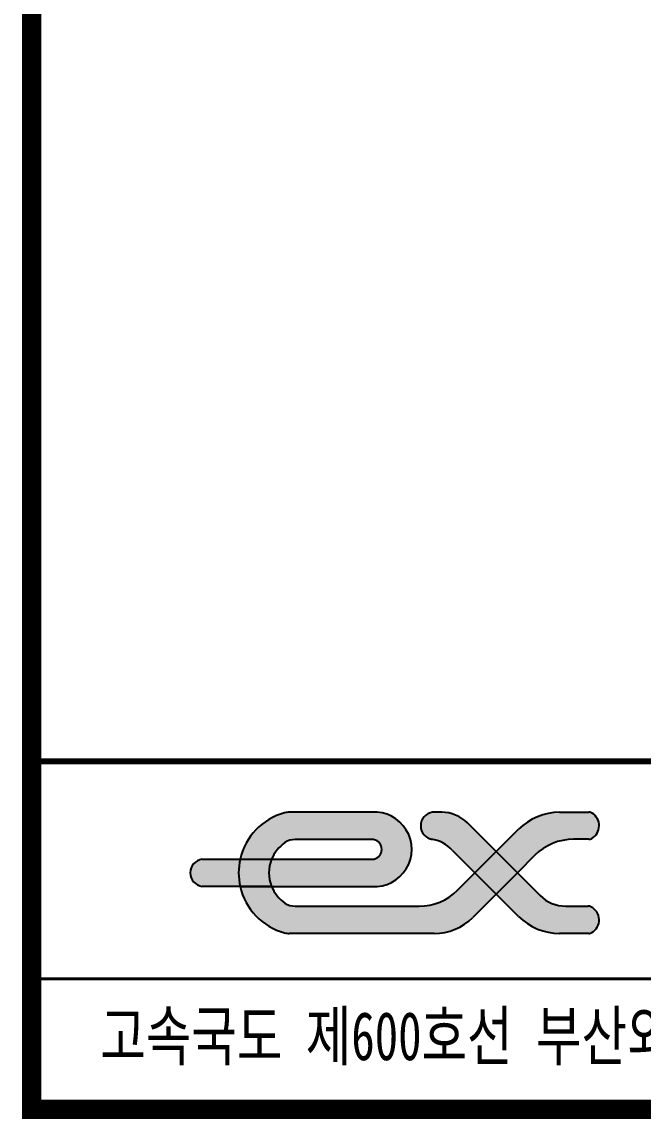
# Model space of a CAD drawing. Header units: feet. Extents: x 523194 to 691394, y 254663 to 373463.
# Drawn here: x 527994 to 540841, y 258463 to 281155 of the extents above; entities that cross this region are included whole.
import ezdxf
from ezdxf.enums import TextEntityAlignment as Align

# ---------------------------------------------------------------- set-up
doc = ezdxf.new("R2010")
doc.units = ezdxf.units.FT
doc.header["$LTSCALE"] = 1650
doc.header["$MEASUREMENT"] = 0
for name, color, linetype in [('CX-BORD', 3, 'Continuous'), ('CX-BORD-LIN1', 4, 'Continuous'), ('CX-BORD-LIN2', 3, 'Continuous'), ('CX-BORD-TEX2', 7, 'Continuous'), ('CX-BORD-TEX3', 6, 'Continuous'), ('CX-MISC', 2, 'Continuous')]:
    doc.layers.add(name, color=color, linetype=linetype)
doc.styles.add('TB_TEXT', font='')
doc.styles.add('TB_WBTXT', font='')
doc.styles.add('TB_WMTXT', font='')
doc.styles.get('TB_TEXT').set_extended_font_data('DotumChe')
doc.styles.get('TB_WBTXT').set_extended_font_data('Dotum')
doc.styles.get('TB_WMTXT').set_extended_font_data('DotumChe')

# ---------------------------------------------------------------- blocks, each defined once
blk = doc.blocks.new('CXBLKA1-KHCA')
at = {"layer": 'CX-MISC'}
h = blk.add_hatch(color=256, dxfattribs=at)
edge = h.paths.add_edge_path()
edge.add_line((56.04424772290076, 27.93133146495542), (57.61546387375711, 27.93133146495542))
edge.add_ellipse((57.61546387375711, 28.55799813162243), major_axis=(-0.4431202495431682, 0.4431202495431682), ratio=0.999999999994938, start_angle=134.999999999855, end_angle=164.8045409301766)
edge.add_ellipse((57.16878247306158, 29.33780450898952), major_axis=(-1.078581601597998, 1.078581601597998), ratio=0.9999999999996755, start_angle=164.804540930055, end_angle=283.2961631315658)
edge.add_ellipse((57.64106351978262, 30.10237816322855), major_axis=(0.4431202495672969, 0.4431202495672969), ratio=0.9999999999927172, start_angle=13.29616313146911, end_angle=45.00000001085243)
edge.add_line((57.6410635196662, 30.7290448299283), (54.61103872066451, 30.7290448299283))
edge.add_ellipse((54.61103872066451, 24.71304482992959), major_axis=(-4.25395439561271, 4.25395439561271), ratio=0.9999999999994106, start_angle=-45.00000000001688, end_angle=-6.124476094626148e-11)
edge.add_line((50.35708432505635, 28.96699922554684), (48.04579659611045, 26.65571149659549))
edge.add_line((48.04579659611045, 26.65571149659549), (50.23912992943951, 24.46237816326187))
edge.add_line((50.23912992943951, 24.46237816326187), (52.05616547702084, 26.27941371084866))
edge.add_ellipse((56.04424772290076, 22.29133146495691), major_axis=(-3.988082245885835, 3.988082245885835), ratio=0.9999999999999379, start_angle=314.99999999999824, end_angle=359.9999999999151, ccw=False)
edge = h.paths.add_edge_path()
edge.add_line((48.04579659611045, 22.26904482992917), (45.85246326278138, 24.46237816326187))
edge.add_line((45.85246326278138, 24.46237816326187), (44.05771435023053, 22.66762925070556))
edge.add_ellipse((40.0696321043506, 26.6557114965964), major_axis=(3.988082245886686, 3.988082245886686), ratio=0.9999999999996723, start_angle=225.0000000000094, end_angle=269.9999999999216, ccw=False)
edge.add_line((40.0696321043506, 21.01571149659698), (27.25677601751522, 21.01571149659607))
edge.add_ellipse((27.2567760173406, 22.89571149665166), major_axis=(1.329360748670073, 1.329360748670073), ratio=0.9999999999989913, start_angle=190.884066846458, end_angle=225.0000000053508, ccw=False)
edge.add_ellipse((28.31812459054345, 24.46237816326096), major_axis=(2.667438705685718, 2.667438705685718), ratio=0.9999999999950969, start_angle=156.948589529692, end_angle=190.8840668465377, ccw=False)
edge.add_line((24.81921640410292, 23.05237816326202), (21.56912992950674, 23.05237816326202))
edge.add_ellipse((27.83579659616225, 24.46237816326187), major_axis=(4.541982557818384, 4.541982557818384), ratio=0.9999999999992272, start_angle=147.6803834918204, end_angle=209.9098148205803)
edge.add_ellipse((26.6529892013059, 20.07571149659647), major_axis=(-1.329360748640408, 1.329360748640408), ratio=0.9999999999982583, start_angle=119.9098148204439, end_angle=134.9999999999501)
edge.add_line((26.6529892013059, 18.19571149659636), (41.63629877100902, 18.19571149659727))
edge.add_ellipse((41.63629877100902, 23.83571149659578), major_axis=(-3.988082245885834, 3.988082245885834), ratio=0.9999999999999383, start_angle=134.9999999999982, end_angle=179.9999999999151)
edge.add_line((45.62438101688895, 19.84762925070403), (48.04579659611045, 22.26904482992917))
edge = h.paths.add_edge_path()
edge.add_line((21.56912992950674, 25.87237816326173), (17.65246326284978, 25.87237816326173))
edge.add_ellipse((17.81892159618292, 24.46237816326187), major_axis=(1.003944315369723, 1.003944315369723), ratio=0.9999999999999999, start_angle=51.73292132685251, end_angle=218.2670786731475)
edge.add_line((17.65246326284978, 23.05237816326202), (21.56912992950674, 23.05237816326202))
edge.add_ellipse((27.83579659616225, 24.46237816326187), major_axis=(4.541982557845053, 4.541982557845053), ratio=0.9999999999999998, start_angle=122.31961650815961, end_angle=147.6803834918404, ccw=False)
edge = h.paths.add_edge_path()
edge.add_line((27.2567760173406, 27.90904482992859), (35.27144062295702, 27.9090448299295))
edge.add_ellipse((35.27144062296429, 27.28237816326249), major_axis=(0.4431202495315551, 0.4431202495315551), ratio=0.9999999999855645, start_angle=391.8230823376699, end_angle=405.0000000010788, ccw=False)
edge.add_ellipse((35.17974248820246, 26.89071149659607), major_axis=(0.7275594571922337, 0.7275594571922337), ratio=0.9999999999985535, start_angle=238.17691766177552, end_angle=391.8230823374751, ccw=False)
edge.add_ellipse((35.27144062295702, 26.49904482992874), major_axis=(-0.4431202495328916, 0.4431202495328916), ratio=0.9999999999863544, start_angle=134.9999999996091, end_angle=148.1769176616647, ccw=False)
edge.add_line((35.27144062295702, 25.87237816326173), (24.81921640409564, 25.87237816326264))
edge.add_ellipse((28.31812459053617, 24.46237816326369), major_axis=(-2.667438705689142, 2.667438705689143), ratio=0.9999999999978098, start_angle=23.05141047025194, end_angle=66.94858952991822)
edge.add_line((24.81921640410292, 23.05237816326202), (35.19912992947502, 23.05237816326202))
edge.add_ellipse((35.46532712107728, 26.89071149659516), major_axis=(2.720630783714165, 2.720630783714165), ratio=0.9999999999982917, start_angle=221.0327590330072, end_angle=408.9672409670907)
edge.add_line((35.19912992947502, 30.72904482992739), (26.6529892013059, 30.72904482992921))
edge.add_ellipse((26.6529892013059, 28.84904482994365), major_axis=(-1.329360748605782, 1.329360748605782), ratio=0.9999999999960896, start_angle=-45.00000000011203, end_angle=-29.90981482067529)
edge.add_ellipse((27.83579659616225, 24.46237816326187), major_axis=(4.541982557820338, 4.541982557820338), ratio=0.9999999999990425, start_angle=60.09018517939781, end_angle=122.3196165081269)
edge.add_line((21.56912992950674, 25.87237816326264), (24.81921640409564, 25.87237816326264))
edge.add_ellipse((28.31812459053617, 24.46237816326369), major_axis=(2.667438705686088, 2.667438705686089), ratio=0.9999999999984732, start_angle=79.11593315331669, end_angle=113.0514104701752, ccw=False)
edge.add_ellipse((27.2567760173406, 26.029044829873), major_axis=(-1.329360748668549, 1.329360748668549), ratio=0.9999999999979727, start_angle=314.9999999999419, end_angle=349.1159331532855, ccw=False)
h = blk.add_hatch(color=256, dxfattribs=at)
edge = h.paths.add_edge_path()
edge.add_ellipse((42.41502026826493, 26.96904482992899), major_axis=(2.658721497260558, 2.658721497260558), ratio=0.9999999999992438, start_angle=0, end_angle=45.00000000002166)
edge.add_line((42.41502026826493, 30.7290448299283), (41.46579659612325, 30.7290448299283))
edge.add_ellipse((41.66047048536711, 29.31904482992844), major_axis=(1.006478495336642, 1.006478495336642), ratio=0.9999999999999616, start_angle=52.8609348115363, end_angle=212.1473483523197)
edge.add_ellipse((40.8912345921126, 24.41566484108729), major_axis=(2.506468738739473, 2.506468738739473), ratio=0.9999999999991553, start_angle=357.44190675137946, end_angle=397.66398164001754, ccw=False)
edge.add_line((43.50707509885979, 26.80776632718984), (45.85246326278138, 24.46237816326187))
edge.add_line((45.85246326278138, 24.46237816326187), (48.04579659611045, 26.65571149659549))
edge.add_line((48.04579659611045, 26.65571149659549), (45.07374176552548, 29.62776632718955))
edge = h.paths.add_edge_path()
edge.add_line((52.58451809336111, 22.11698999933573), (50.23912992943951, 24.46237816326187))
edge.add_line((50.23912992943951, 24.46237816326187), (48.04579659611045, 22.26904482992917))
edge.add_line((48.04579659611045, 22.26904482992917), (50.35708432505635, 19.95775710097691))
edge.add_ellipse((54.61103872066451, 24.21171149659507), major_axis=(-4.253954395620131, 4.253954395620131), ratio=0.999999999998362, start_angle=90.00000000006739, end_angle=134.9999999999531)
edge.add_line((54.61103872066451, 18.19571149659545), (57.6174765032265, 18.19571149659454))
edge.add_ellipse((57.6174765032265, 18.82237816326155), major_axis=(-0.4431202495438158, 0.4431202495438158), ratio=0.9999999999965508, start_angle=134.9999999999012, end_angle=164.4515525986708)
edge.add_ellipse((57.18222826200508, 19.59319687175606), major_axis=(-1.069060547357253, 1.069060547357253), ratio=0.9999999999988124, start_angle=164.4515525986424, end_angle=289.0330268920438)
edge.add_ellipse((57.56982152862474, 20.38904482995908), major_axis=(0.4431202495182847, 0.4431202495182847), ratio=0.9999999999961949, start_angle=19.03302689243897, end_angle=44.99999998879999)
edge.add_line((57.56982152874843, 21.01571149659698), (55.24323959061439, 21.01571149659698))
edge.add_ellipse((55.24323959061439, 24.77571149659629), major_axis=(2.65872149725692, 2.65872149725692), ratio=0.9999999999983883, start_angle=180.0000000000784, end_angle=225.0000000000462, ccw=False)
h = blk.add_hatch(color=256, dxfattribs=at)
h.paths.add_polyline_path([(48.04579659611045, 26.65571149659549), (45.85246326278138, 24.46237816326187), (48.04579659611045, 22.26904482992917), (50.23912992943951, 24.46237816326187)])
edge = h.paths.add_edge_path()
edge.add_line((24.81921640409564, 25.87237816326264), (21.56912992950674, 25.87237816326264))
edge.add_ellipse((27.83579659615498, 24.46237816326187), major_axis=(-4.541982557842104, 4.541982557842108), ratio=0.9999999999999272, start_angle=32.31961650813932, end_angle=57.68038349185654)
edge.add_line((21.56912992950674, 23.05237816326202), (24.81921640410292, 23.05237816326202))
edge.add_ellipse((28.31812459053617, 24.46237816326369), major_axis=(-2.667438705689143, 2.667438705689142), ratio=0.9999999999978098, start_angle=23.05141047025188, end_angle=66.94858952991831, ccw=False)
at = {"layer": 'CX-BORD-LIN1', "const_width": 2}
blk.add_lwpolyline([(796, -2.273736754432321e-12), (0, 0), (0, 553.9999999999997), (795.9999999999998, 553.9999999999997)], close=True, dxfattribs=at)
at = {"layer": 'CX-BORD-LIN1', "const_width": 0.6}
blk.add_lwpolyline([(796, 36.00000000000114), (0, 35.99999999999885)], dxfattribs=at)
at = {"layer": 'CX-BORD-LIN2', "const_width": 0.3}
blk.add_lwpolyline([(130, 13.49999999999942), (0, 13.49999999999923)], dxfattribs=at)
at = {"layer": 'CX-MISC'}
for p, q in [((35.19912992947502, 30.72904482992739), (26.6529892013059, 30.72904482992921)), ((42.41502026826493, 30.7290448299283), (41.46579659612325, 30.7290448299283)), ((54.61103872066451, 30.7290448299283), (57.6410635196662, 30.7290448299283)), ((48.04579659611045, 26.65571149659549), (45.07374176552548, 29.62776632718955)), ((48.04579659611045, 26.65571149659549), (50.35708432505635, 28.96699922554684)), ((35.27144062295702, 27.9090448299295), (27.25677601733332, 27.90904482992859)), ((57.61546387375711, 27.93133146495542), (56.04424772290076, 27.93133146495542)), ((43.50707509885979, 26.80776632718984), (45.85246326278138, 24.46237816326187)), ((45.85246326278138, 24.46237816326187), (48.04579659611045, 26.65571149659549)), ((45.85246326278138, 24.46237816326187), (48.04579659611045, 26.65571149659549)), ((50.23912992943951, 24.46237816326187), (48.04579659611045, 26.65571149659549)), ((48.04579659611045, 26.65571149659549), (50.23912992943951, 24.46237816326187)), ((52.05616547702084, 26.27941371084866), (50.23912992943951, 24.46237816326187)), ((17.65246326284978, 25.87237816326173), (21.56912992950674, 25.87237816326173)), ((21.56912992950674, 25.87237816326264), (24.81921640409564, 25.87237816326264)), ((21.56912992950674, 25.87237816326264), (24.81921640409564, 25.87237816326264)), ((24.81921640409564, 25.87237816326264), (35.27144062295702, 25.87237816326173)), ((44.05771435023053, 22.66762925070556), (45.85246326278138, 24.46237816326187)), ((45.85246326278138, 24.46237816326187), (48.04579659611045, 22.26904482992917)), ((48.04579659611045, 22.26904482992917), (45.85246326278138, 24.46237816326187)), ((48.04579659611045, 22.26904482992917), (50.23912992943951, 24.46237816326187)), ((50.23912992943951, 24.46237816326187), (48.04579659611045, 22.26904482992917)), ((50.23912992943951, 24.46237816326187), (52.58451809336111, 22.11698999933573)), ((21.56912992950674, 23.05237816326202), (17.65246326284978, 23.05237816326202)), ((21.56912992950674, 23.05237816326202), (24.81921640410292, 23.05237816326202)), ((24.81921640410292, 23.05237816326202), (21.56912992950674, 23.05237816326202)), ((24.81921640410292, 23.05237816326202), (35.19912992947502, 23.05237816326202)), ((48.04579659611045, 22.26904482992917), (45.62438101688895, 19.84762925070403)), ((50.35708432505635, 19.95775710097691), (48.04579659611045, 22.26904482992917)), ((27.25677601751522, 21.01571149659607), (40.0696321043506, 21.01571149659698)), ((55.24323959061439, 21.01571149659698), (57.56982152874843, 21.01571149659698)), ((41.63629877100902, 18.19571149659727), (26.6529892013059, 18.19571149659636)), ((57.6174765032265, 18.19571149659454), (54.61103872066451, 18.19571149659545))]:
    blk.add_line(p, q, dxfattribs=at)
for centre, major_axis, ratio, start_param, end_param in [((27.83579659616225, 24.46237816326187), (4.541982557820337, 4.541982557820337), 0.9999999999990425, 1.048771579513591, 2.134880047843623), ((26.6529892013059, 28.84904482994365), (-1.329360748605782, 1.329360748605782), 0.9999999999960896, -0.7853981633994035, -0.5220247472825812), ((35.46532712107728, 26.89071149659516), (2.720630783714165, 2.720630783714165), 0.9999999999982917, 3.857749399893213, 7.137824887672771), ((41.66047048536711, 29.31904482992844), (1.006478495336071, 1.006478495336071), 1, 0.922597358143378, 3.789791622241312), ((42.41502026826493, 26.96904482992899), (-2.658721497261416, 2.658721497261417), 0.999999999999677, -1.570796326794897, -0.7853981633976097), ((54.61103872066451, 24.71304482992868), (-4.253954395613162, 4.253954395613164), 0.9999999999994036, -0.7853981633977465, -1.175948227682966e-12), ((57.64106351978262, 30.10237816322855), (0.4431202495650076, 0.4431202495650075), 0.9999999999871537, 0.2320618248676614, 0.7853981635896405), ((57.16878247306158, 29.33780450898952), (-1.07858160159883, 1.078581601598831), 0.9999999999975748, 2.876381861477038, 4.944450805052007), ((28.31812459053617, 24.46237816326369), (-2.667438705682877, 2.667438705682877), 0.9999999999976361, -0.1899628025757196, 0.4023230099346533), ((27.2567760173406, 26.02904482987482), (1.329360748671742, 1.329360748671742), 0.9999999999975314, 0.785398163305798, 1.380833524126903), ((35.27144062296429, 27.28237816326249), (-0.4431202495422029, 0.4431202495422029), 0.9999999999959933, -1.015378761853963, -0.7853981633878412), ((35.17974248820246, 26.89071149659607), (0.727559457191584, 0.727559457191584), 0.9999999999999998, 4.156971415448768, 6.838602872115508), ((40.8912345921126, 24.41566484108729), (2.506468738739473, 2.506468738739473), 0.9999999999991546, 6.23853815741812, 6.940545796208586), ((56.04424772290076, 22.29133146495691), (-3.988082245885834, 3.988082245885834), 0.9999999999999382, -0.7853981633974793, -1.482369782479509e-12), ((57.61546387375711, 28.55799813162243), (-0.4431202495462951, 0.4431202495462952), 0.9999999999990642, 2.356194490191877, 2.876381861495583), ((17.81892159618292, 24.46237816326187), (1.003944315369723, 1.003944315369723), 0.9999999999999999, 0.9029098088287699, 3.80947917155592), ((27.83579659615498, 24.46237816326187), (-4.541982557841208, 4.541982557841208), 0.9999999999999996, 0.564083721049049, 1.006712605745848), ((27.83579659616225, 24.46237816326187), (-4.541982557845946, 4.541982557845946), 0.999999999999927, 0.5640837210491925, 1.006712605745632), ((28.31812459053617, 24.46237816326369), (-2.667438705689142, 2.667438705689143), 0.9999999999978098, 0.4023230099345907, 1.168473316863276), ((28.31812459053617, 24.46237816326369), (-2.667438705689142, 2.667438705689143), 0.9999999999978098, 0.4023230099345907, 1.168473316863276), ((35.27144062295702, 26.49904482992874), (-0.4431202495328915, 0.4431202495328915), 0.999999999986352, 2.356194490185521, 2.586175088652585), ((27.83579659616225, 24.46237816326187), (4.541982557818384, 4.541982557818384), 0.9999999999992272, 2.577508932540146, 3.663617400870716), ((28.31812459054345, 24.46237816326096), (2.667438705687087, 2.667438705687086), 0.9999999999862119, 2.739269643651023, 3.331555456166034), ((40.0696321043506, 26.6557114965964), (3.988082245886686, 3.988082245886686), 0.9999999999996726, 3.926990816987405, 4.712388980383321), ((55.24323959061439, 24.77571149659629), (2.65872149725692, 2.65872149725692), 0.9999999999983878, 3.141592653591161, 3.926990816988047), ((27.2567760173406, 22.89571149665166), (-1.329360748670823, 1.329360748670823), 0.9999999999991174, 1.760759129463727, 2.356194490284788), ((57.56982152862474, 20.38904482995908), (0.443120249516805, 0.443120249516805), 0.9999999999885887, 0.3321889855474676, 0.7853981632057743), ((57.18222826200508, 19.59319687175606), (-1.069060547356688, 1.069060547356688), 0.9999999999984432, 2.870221052857183, 5.044577966126886), ((41.63629877100902, 23.83571149659578), (-3.988082245885834, 3.988082245885834), 0.9999999999999382, 2.356194490192314, 3.141592653588311), ((54.61103872066451, 24.21171149659507), (-4.253954395620131, 4.253954395620131), 0.999999999998362, 1.570796326796073, 2.356194490191526), ((26.6529892013059, 20.07571149659647), (-1.329360748640408, 1.329360748640408), 0.9999999999982581, 2.092821074073439, 2.356194490191474), ((57.6174765032265, 18.82237816326155), (0.4431202495508381, 0.4431202495508381), 0.999999999990432, 3.926990816992026, 4.441017379648024)]:
    blk.add_ellipse(centre, major_axis=major_axis, ratio=ratio, start_param=start_param, end_param=end_param, dxfattribs=at)
at = {"layer": 'CX-BORD-LIN1', "style": 'TB_TEXT'}
for tag, height, p in [('TR_RNUM5', 3, (285.1051166181959, 32.63656332936301)), ('TR_RDAT5', 3.5, (317.5, 33.00000000000011)), ('TR_DGN5', 3.5, (451.1184542177598, 33.00000000000009)), ('TR_CHK5', 3.5, (491.1184542177598, 33.00000000000009)), ('TR_APP5', 3.5, (531.1184542177598, 33.00000000000032)), ('TR_RDAT4', 3.5, (317.5, 26.99999999999994)), ('TR_DGN4', 3.5, (451.1184542177598, 26.99999999999993)), ('TR_CHK4', 3.5, (491.1184542177598, 26.99999999999993)), ('TR_APP4', 3.5, (531.1184542177598, 27.00000000000015)), ('TR_RNUM4', 3, (285.1051166181959, 26.63656332936284)), ('TR_RDAT3', 3.5, (317.5, 21.00000000000105)), ('TR_DGN3', 3.5, (451.1184542177598, 21.00000000000103)), ('TR_CHK3', 3.5, (491.1184542177598, 21.00000000000103)), ('TR_APP3', 3.5, (531.1184542177598, 21.00000000000126)), ('TR_RNUM3', 3, (285.1051166181959, 20.63656332936395)), ('TR_RNUM2', 3, (285.1051166181959, 14.63656332936395)), ('TR_RDAT2', 3.5, (317.5, 15.00000000000105)), ('TR_DGN2', 3.5, (451.1184542177598, 15.00000000000103)), ('TR_CHK2', 3.5, (491.1184542177598, 15.00000000000103)), ('TR_APP2', 3.5, (531.1184542177598, 15.00000000000126)), ('TR_RDAT1', 3.5, (317.5, 8.999999999999943)), ('TR_DGN1', 3.5, (451.1184542177598, 8.99999999999993)), ('TR_CHK1', 3.5, (491.1184542177598, 8.99999999999993)), ('TR_APP1', 3.5, (531.1184542177598, 9.000000000000156)), ('TR_RNUM1', 3, (285.1051166181959, 8.636563329362843))]:
    blk.add_attdef(tag, text='', height=height, dxfattribs=at).set_placement(p, align=Align.MIDDLE_CENTER)
for tag, p in [('TR_RCON5', (342.3033138082338, 33.00000000000011)), ('TR_RCON4', (342.3033138082338, 26.99999999999994)), ('TR_RCON3', (342.3033138082338, 21.00000000000105)), ('TR_RCON2', (342.3033138082338, 15.00000000000105)), ('TR_RCON1', (342.3033138082338, 8.999999999999943))]:
    blk.add_attdef(tag, text='', height=3.5, dxfattribs=at).set_placement(p, align=Align.MIDDLE_LEFT)
at = {"layer": 'CX-BORD-LIN2', "style": 'TB_TEXT'}
blk.add_attdef('TD_VERSION', text='', height=3, rotation=90, dxfattribs=at).set_placement((800.499999405456, 48.01489921212271), align=Align.MIDDLE_CENTER)
at = {"layer": 'CX-BORD-TEX2', "style": 'TB_WMTXT'}
for tag, height, p in [('TB_CNAME', 5, (15.34476638720094, 531.8324131479245)), ('TB_CSCOP', 4, (16.63456755316179, 523.8324131479245))]:
    blk.add_attdef(tag, text='', height=height, dxfattribs=at).set_placement(p, align=Align.BOTTOM_LEFT)
at = {"layer": 'CX-BORD-TEX2', "style": 'TB_WBTXT'}
for tag, height, p in [('TB_MTITIL', 10, (397.9999999999999, 533.3264135606181)), ('TB_STITL', 7, (397.9999999999999, 518.3264135606181))]:
    blk.add_attdef(tag, text='', height=height, dxfattribs=at).set_placement(p, align=Align.MIDDLE_CENTER)
at = {"layer": 'CX-BORD-TEX3', "style": 'TB_TEXT'}
for tag, height, p in [('TD_LNDST', 4.500000000000001, (215, 31.49999999999946)), ('TD_DSECT', 4.500000000000001, (605.5, 31.50000000000056)), ('TD_DDIST', 4.500000000000001, (654.5, 31.5000000000007)), ('TD_DNAME_TOP', 4.500000000000001, (755, 27.95701132476691)), ('TD_DCOMP', 4.500000000000001, (215.0000000000001, 22.58754437093034)), ('TD_CSECT', 4.500000000000001, (605.5, 22.50000000000055)), ('TD_CDIST', 4.500000000000001, (654.5, 22.50000000000063)), ('TD_DNAME_MAIN', 4.500000000000001, (755, 21.47309584254916)), ('TD_CCOMP', 4.500000000000001, (215.0000000000001, 13.59273296473088)), ('TD_HSCAL', 4.500000000000001, (620.8841087955549, 13.74838269424776)), ('TD_VSCAL', 4.500000000000001, (656.8614607241562, 13.74838269424776)), ('TD_DNAME_BOT', 3, (755, 15.24894304459829)), ('TD_CNAME', 5, (65, 7.595640316786881)), ('TD_FIELD', 4.500000000000001, (180, 5.125020286179691)), ('TD_CSTEP', 4.500000000000001, (250.7440000000001, 5.125020286179208)), ('TD_DWGCODE', 4.500000000000001, (637, 4.790803741701226)), ('TD_DWGNO', 4.500000000000001, (755, 5.001673382306535))]:
    blk.add_attdef(tag, text='', height=height, dxfattribs=at).set_placement(p, align=Align.MIDDLE_CENTER)

msp = doc.modelspace()

# ---------------------------------------------------------------- block references
at = {"layer": 'CX-BORD'}
ref = msp.add_blockref('CXBLKA1-KHCA', (528193.5183379329, 258663.4916658603), dxfattribs=dict(at, xscale=200, yscale=200, zscale=200))
ref.add_attrib('TD_CNAME', '고속국도 제600호선 부산외곽순환 고속도로 건설공사', dxfattribs={"layer": 'CX-BORD-TEX3', "height": 1000.00000815625, "rotation": 2.918171642461503e-09, "style": 'TB_TEXT', "width": 0.75}).set_placement((541193.5184441484, 260182.6197419219), align=Align.MIDDLE_CENTER)

doc.saveas('drawing.dxf')
